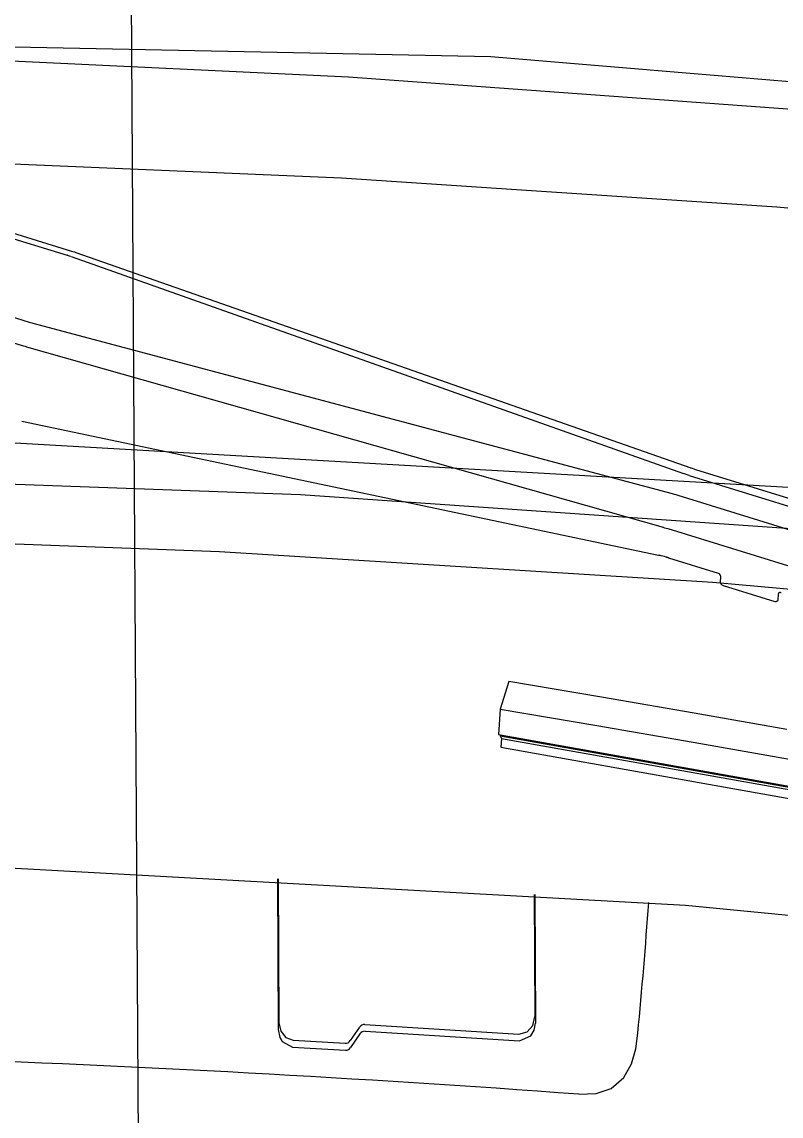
# Model space of a CAD drawing. Header units: millimetres. Extents: x 793 to 3159, y 750 to 2095.
# Drawn here: x 1317.4433 to 1317.5663, y 993.2861 to 993.4635 of the extents above; entities that cross this region are included whole.
import ezdxf

# ---------------------------------------------------------------- set-up
doc = ezdxf.new("R2010")
doc.units = ezdxf.units.MM
for name, pattern in [('XR-CASETA$0$CONTINUA', [0]), ('XR-CASETA$0$HIDDEN', [9.524999999999999, 6.349999999999999, -3.174999999999999]), ('XR-CASETA$1$HIDDEN2', [4.7624999999999975, 3.174999999999999, -1.587499999999999])]:
    doc.linetypes.add(name, pattern=pattern)
doc.layers.add('XR-CASETA$0$A-AUTOS', color=8, linetype='Continuous')
doc.layers.add('XR-CASETA$1$A-PROYECCIONES', color=2, linetype='XR-CASETA$1$HIDDEN2')

# ---------------------------------------------------------------- blocks, each defined once
blk = doc.blocks.new('XR-CASETA$0$A$C75246685')
for p, q in [((-5.398848052571906, 0.2122982015282275), (-5.378398832572088, 0.442370001528019)), ((-5.261142062572048, 0.2430615315281841), (-5.248229462572112, 0.3701192515280525)), ((-5.374241732571932, 0.2585121215281845), (-5.367201632572118, 0.3288765015280717)), ((-5.30586465257204, 0.3275727115281199), (-5.31342203257202, 0.2477993815281536)), ((-5.288983252572165, 0.2129140515282017), (-5.269599092572093, 0.3180498515281158)), ((-5.288775122572019, 0.2131826815281954), (-5.269399512572021, 0.3182709515280919)), ((-5.28835641257217, 0.2133661715281789), (-5.268989042572115, 0.3184101115280953)), ((-5.286927892572179, 0.2132677515282069), (-5.267569372571983, 0.3182644715281242)), ((-5.331770722572059, 0.2450718715281539), (-5.314312532571988, 0.3003371515281117)), ((-5.339676302572001, 0.0877954115283331), (-5.326401152571974, 0.2982058715281539)), ((-5.330792942571974, 0.2440612115281908), (-5.313334752572131, 0.299326401528134)), ((-5.327586152572052, 0.2422102415281699), (-5.310127962571982, 0.2974755115281198)), ((-5.322183932572101, 0.240535361528174), (-5.304725742572031, 0.2958004815281185)), ((-5.328042392572002, 0.1810305815282334), (-5.321061492572084, 0.2740876015281231)), ((-5.395683382571974, 0.1892218815282547), (-5.390043732572052, 0.2611048115281562)), ((-5.289518832572072, 0.2596112815281515), (-5.292243442572158, 0.2446120515281507)), ((-5.287559602572059, 0.2444442015281822), (-5.284718112572022, 0.2600640915281644)), ((-5.379372342572082, 0.1879828715282485), (-5.374241732571932, 0.2585121215281845)), ((-5.312921842572108, 0.2494467915281859), (-5.310284212572128, 0.257795951528152)), ((-5.311715182572128, 0.25863449152817), (-5.311718542572066, 0.258605121528177)), ((-5.311718542572066, 0.258605121528177), (-5.311702972572107, 0.2585488215281373)), ((-5.311712132572096, 0.2586638715281708), (-5.311715182572128, 0.25863449152817)), ((-5.31170877257216, 0.2586933215281704), (-5.311712132572096, 0.2586638715281708)), ((-5.311705722572128, 0.2587226915281633), (-5.31170877257216, 0.2586933215281704)), ((-5.311702362571963, 0.2587521415281628), (-5.311705722572128, 0.2587226915281633)), ((-5.311702972572107, 0.2585488215281373), (-5.311682832572046, 0.2584993015281896)), ((-5.311699012572149, 0.2587815915281624), (-5.311702362571963, 0.2587521415281628)), ((-5.311695652571983, 0.2588109615281553), (-5.311699012572149, 0.2587815915281624)), ((-5.311692292572047, 0.2588404115281548), (-5.311695652571983, 0.2588109615281553)), ((-5.311682832572046, 0.2584993015281896), (-5.311657502572074, 0.2584566515281779)), ((-5.311657502572074, 0.2584566515281779), (-5.311627592572108, 0.2584207915281524)), ((-5.311627592572108, 0.2584207915281524), (-5.311592502572125, 0.2583916515281714)), ((-5.311592502572125, 0.2583916515281714), (-5.311552222572004, 0.2583692215281701)), ((-5.311552222572004, 0.2583692215281701), (-5.311507052571981, 0.2583535015281484)), ((-5.311507052571981, 0.2583535015281484), (-5.311456702571945, 0.2583444215281645)), ((-5.311456702571945, 0.2583444215281645), (-5.311141452572087, 0.2583321415281432)), ((-5.311141452572087, 0.2583321415281432), (-5.310826202572001, 0.2583033815281794)), ((-5.310826202572001, 0.2583033815281794), (-5.310511262572049, 0.2582906415281911)), ((-5.310511262572049, 0.2582906415281911), (-5.31046243257208, 0.2582809515281781)), ((-5.31046243257208, 0.2582809515281781), (-5.310418792572022, 0.2582647015281907)), ((-5.310418792572022, 0.2582647015281907), (-5.310380042572091, 0.2582418115281655)), ((-5.310380042572091, 0.2582418115281655), (-5.310346162572045, 0.2582125115281713)), ((-5.310346162572045, 0.2582125115281713), (-5.310317172572126, 0.2581766515281458)), ((-5.310317172572126, 0.2581766515281458), (-5.310293062571986, 0.258134461528158)), ((-5.310293062571986, 0.258134461528158), (-5.310273222572163, 0.2580858615281443)), ((-5.310284212572128, 0.2577957915281388), (-5.310258272572012, 0.2580310115281748)), ((-5.310273222572163, 0.2580858615281443), (-5.310258272572012, 0.2580310115281748)), ((-5.31745187257195, 0.2406098215281815), (-5.314916472572007, 0.2486357115281805)), ((-5.314916472572007, 0.2486356415281818), (-5.314795622571978, 0.2488642915281787)), ((-5.314669592572158, 0.2489803315281449), (-5.314795622571978, 0.2488642915281787)), ((-5.314537442572031, 0.2490492315281756), (-5.314669592572158, 0.2489803315281449)), ((-5.314401342572069, 0.2490757815281483), (-5.314537442572031, 0.2490492315281756)), ((-5.31407785257204, 0.2490616615281453), (-5.314401342572069, 0.2490757815281483)), ((-5.313761382572124, 0.2490209215281709), (-5.31407785257204, 0.2490616615281453)), ((-5.313437902571991, 0.2490064315281586), (-5.313761382572124, 0.2490209215281709)), ((-5.31330118257199, 0.2490327515281763), (-5.313437902571991, 0.2490064315281586)), ((-5.313169042571985, 0.249101641528199), (-5.31330118257199, 0.2490327515281763)), ((-5.313042392572128, 0.2492179115281772), (-5.313169042571985, 0.249101641528199)), ((-5.313042392572128, 0.2492179115281772), (-5.312921542572098, 0.2494465715281819)), ((-5.31342203257202, 0.2477993815281536), (-5.318859952572097, 0.1678517915282498)), ((-5.331950472571974, 0.2445222515281955), (-5.331859532572138, 0.2447959215281514)), ((-5.331859532572138, 0.2447959215281514), (-5.331770422572049, 0.2450715715282001)), ((-5.367493992571894, 0.1448746515282835), (-5.332024022571999, 0.2443080915281541)), ((-5.366842132572059, 0.144070211528259), (-5.331093232572015, 0.2431581915281811)), ((-5.332044462572072, 0.2442501115282027), (-5.331950472571974, 0.2445222515281955)), ((-5.330998932572015, 0.2434307115281911), (-5.331106962572107, 0.2431181415281856)), ((-5.330894562572098, 0.2437446615281544), (-5.330998932572015, 0.2434307115281911)), ((-5.330792942571974, 0.2440612115281908), (-5.330894562572098, 0.2437446615281544)), ((-5.292243442572158, 0.2446120515281507), (-5.294928992572181, 0.2296106015282078)), ((-5.290358982572001, 0.2288220215282024), (-5.287559602572059, 0.2444442015281822)), ((-5.268916412572139, 0.1154811115282825), (-5.261142062572048, 0.2430615315281841)), ((-5.35609506257208, 0.1378341715282829), (-5.327861112572122, 0.2412931815281638)), ((-5.327872102572086, 0.2412511515281892), (-5.327780242571975, 0.241572501528168)), ((-5.327780242571975, 0.241572501528168), (-5.327684722572144, 0.2418924015281902)), ((-5.327684722572144, 0.2418924015281902), (-5.327586152572052, 0.2422101615281633)), ((-5.352281282572107, 0.1367731515282742), (-5.322410982572023, 0.2397772215281577)), ((-5.322423192572045, 0.2397361815281727), (-5.322345672571942, 0.2400036615281635)), ((-5.322345672571942, 0.2400036615281635), (-5.322266332571985, 0.2402699315281609)), ((-5.322266332571985, 0.2402699315281609), (-5.322183932572101, 0.2405352015281608)), ((-5.317784822571978, 0.2394184915281983), (-5.317815342572088, 0.2392862715281865)), ((-5.31771982257203, 0.2396865115281628), (-5.317784822571978, 0.2394184915281983)), ((-5.317649022572027, 0.2399533915281893), (-5.31771982257203, 0.2396865115281628)), ((-5.317572112572066, 0.2402185815281825), (-5.317649022572027, 0.2399533915281893)), ((-5.317567842571974, 0.2402332315282081), (-5.317572112572066, 0.2402185815281825)), ((-5.317563262571978, 0.2402479615281834), (-5.317567842571974, 0.2402332315282081)), ((-5.317558992572116, 0.2402626115281521), (-5.317563262571978, 0.2402479615281834)), ((-5.317554412572121, 0.2402772515281697), (-5.317558992572116, 0.2402626115281521)), ((-5.317550142572031, 0.2402919815282019), (-5.317554412572121, 0.2402772515281697)), ((-5.317545562572036, 0.2403066315281706), (-5.317550142572031, 0.2402919815282019)), ((-5.317541292571946, 0.2403212815281961), (-5.317545562572036, 0.2403066315281706)), ((-5.31753671257195, 0.2403359215281569), (-5.317541292571946, 0.2403212815281961)), ((-5.317526342572023, 0.2403701815281636), (-5.31753671257195, 0.2403359215281569)), ((-5.317515962571973, 0.2404044415281703), (-5.317526342572023, 0.2403701815281636)), ((-5.317505282572142, 0.2404386215281704), (-5.317515962571973, 0.2404044415281703)), ((-5.317494602572082, 0.2404728715281692), (-5.317505282572142, 0.2404386215281704)), ((-5.317483922572023, 0.2405071315281759), (-5.317494602572082, 0.2404728715281692)), ((-5.317473242571963, 0.240541311528176), (-5.317483922572023, 0.2405071315281759)), ((-5.317462552572009, 0.2405754915281761), (-5.317473242571963, 0.240541311528176)), ((-5.31745187257195, 0.2406097415281749), (-5.317462552572009, 0.2405754915281761)), ((-5.340214632571928, 0.1359460515282933), (-5.317874852572118, 0.2390226815281551)), ((-5.317845252572055, 0.2391540615281826), (-5.317874242571974, 0.2390218415281708)), ((-5.317815342572088, 0.2392862715281865), (-5.317845252572055, 0.2391540615281826)), ((-5.237942292572028, 0.2348327715281755), (-5.240473722572119, 0.2351998215281981)), ((-5.235485322572117, 0.234120331528203), (-5.237942292572028, 0.2348327715281755)), ((-5.233283172572214, 0.2328707915281996), (-5.235485322572117, 0.234120331528203)), ((-5.231522002572205, 0.2308277215281862), (-5.233283172572214, 0.2328707915281996)), ((-5.230697722572244, 0.2283604515281752), (-5.231522002572205, 0.2308277215281862)), ((-5.294928992572181, 0.2296106015282078), (-5.297576082572164, 0.214607161528221)), ((-5.293116552572087, 0.2131977115281813), (-5.290358982572001, 0.2288220215282024)), ((-5.230623572572199, 0.225568161528173), (-5.230697722572244, 0.2283604515281752)), ((-5.263022862572028, 0.2186110715282155), (-5.242195832572065, 0.2186333515282115)), ((-5.263022862572028, 0.2185289815281806), (-5.243272492572144, 0.2185466815281813)), ((-5.241794222572139, 0.2181925215282092), (-5.243272192572134, 0.2185466015281747)), ((-5.241014802572066, 0.2184194215281821), (-5.242195832572065, 0.2186333515282115)), ((-5.240754792572146, 0.2172478515281853), (-5.241794222572139, 0.2181925215282092)), ((-5.240112092572076, 0.2178688115281773), (-5.241014802572066, 0.2184194215281821)), ((-5.240415132572138, 0.2159171315281867), (-5.240754792572146, 0.2172478515281853)), ((-5.239318022572092, 0.2160057915282039), (-5.240112092572076, 0.2178688115281773)), ((-5.297576082572164, 0.2146072415282276), (-5.293116552572087, 0.213197791528188)), ((-5.242137242572084, 0.1909548215282086), (-5.240415132572138, 0.2159171315281867)), ((-5.241038302572063, 0.190996861528248), (-5.239318022572092, 0.2160059415282092)), ((-5.293116552572087, 0.2131977115281813), (-5.288983252572165, 0.2129140515282017)), ((-5.288934422571969, 0.2131935915282099), (-5.288775122572019, 0.2131826815281954)), ((-5.288775122572019, 0.2131826815281954), (-5.28835641257217, 0.2133661715281789)), ((-5.28835641257217, 0.2133661715281789), (-5.286927892572179, 0.2132677515282069)), ((-5.404767852572035, -0.0122029884716142), (-5.398848052571906, 0.2122982015282275)), ((-5.241710302572186, 0.1901178815282094), (-5.23952036257208, 0.188583221528205)), ((-5.24060800257223, 0.1901605215282132), (-5.238399442572131, 0.1886264115282472)), ((-5.399554842572001, 0.1173466515282655), (-5.395683382571974, 0.1892218815282547)), ((-5.382733252571938, 0.117346501528317), (-5.379372342572082, 0.1879828715282485)), ((-5.239631742572214, 0.1793245015282139), (-5.239095552572166, 0.1877555915282016)), ((-5.238513582572182, 0.1792334815282572), (-5.237970062572117, 0.1877987715282359)), ((-5.332049352571971, 0.0877971715283081), (-5.328042392572002, 0.1810305815282334)), ((-5.240076692572188, 0.1781343915282321), (-5.239631742572214, 0.1793245715282126)), ((-5.239459932572231, 0.1775451715282372), (-5.238513282572171, 0.1792334015282506)), ((-5.241099642572066, 0.1773161315282152), (-5.240076692572188, 0.1781343915282321)), ((-5.240101102572112, 0.1771633215282407), (-5.239459932572231, 0.1775451715282372)), ((-5.265797522572142, 0.1769672415282173), (-5.241386512572149, 0.1769274215282337)), ((-5.265792332572004, 0.1770496415282139), (-5.242483312572062, 0.1770169915282338)), ((-5.242483002572158, 0.1770167615282219), (-5.241099642572066, 0.1773161315282152)), ((-5.241386512572149, 0.1769274215282337), (-5.240101102572112, 0.1771633215282407)), ((-5.318859952572097, 0.1678517915282498), (-5.322271512572001, 0.0877934315282971)), ((-5.380782262572096, 0.1028517215283102), (-5.367735692571955, 0.1441528315282596)), ((-5.367735692571955, 0.1441527615282609), (-5.36766214257193, 0.1443811115282472)), ((-5.36766214257193, 0.1443811115282472), (-5.367586152572017, 0.1446083115282875)), ((-5.367586152572017, 0.1446083115282875), (-5.367508332571902, 0.1448341415282641)), ((-5.366986792571992, 0.1436451015282785), (-5.367051182572026, 0.1434451315282956)), ((-5.366920262572079, 0.1438444515282811), (-5.366986792571992, 0.1436451015282785)), ((-5.366852202571977, 0.1440421315282663), (-5.366920262572079, 0.1438444515282811)), ((-5.379952182572083, 0.1026066615283128), (-5.367051182572026, 0.1434452115282454)), ((-5.369177032572111, 0.0963879415283202), (-5.356276032572054, 0.1372261815282911)), ((-5.356276032572054, 0.1372261815282911), (-5.356213782572126, 0.137427901528298)), ((-5.356213782572126, 0.137427901528298), (-5.356153662571955, 0.1376302415282851)), ((-5.356153662571955, 0.1376302415282851), (-5.35609506257208, 0.1378341715282829)), ((-5.352349642571994, 0.136531981528293), (-5.352280982572097, 0.1367731515282742)), ((-5.367035612572066, 0.0900256415283423), (-5.352494902571947, 0.1360537015282546)), ((-5.352494902571947, 0.1360537015282546), (-5.352421052571912, 0.1362921915282698)), ((-5.352421052571912, 0.1362921915282698), (-5.352349642571994, 0.136531981528293))]:
    blk.add_line(p, q)
for centre, radius, start, end in [((-5.323740332572128, -0.5780040684710741), 0.8174556699992566, 84.15400700058971, 85.64200599942248), ((-2.398960972574627, 0.0012480915284243), 2.840533749997416, 175.4705350001123, 177.6350560000653), ((-5.241139312572045, 0.1909363615282302), 0.0009982799999991, 178.1422420000575, 234.4605480005264), ((-5.240035192572236, 0.1909842715282082), 0.0010032099999991, 179.9382629999458, 235.6894450003651), ((-5.239999482572216, 0.1878138015282218), 0.0009064699999992, 355.5917059999763, 57.55911600021345), ((-5.238869422572066, 0.1878572115282111), 0.0009014299999992, 356.360666000051, 58.6302569997316)]:
    blk.add_arc(centre, radius, start, end)

msp = doc.modelspace()

# ---------------------------------------------------------------- linework, layer by layer
at = {"layer": 'XR-CASETA$1$A-PROYECCIONES', "linetype": 'XR-CASETA$0$HIDDEN', "ltscale": 0.5}
msp.add_line((1317.456187024711, 994.2864058349476, -2.173316344459636), (1317.503923675133, 986.1462623082075, -2.173316344459636), dxfattribs=at)

# ---------------------------------------------------------------- block references
at = {"layer": 'XR-CASETA$0$A-AUTOS', "color": 8, "linetype": 'XR-CASETA$0$CONTINUA', "ltscale": 0.5, "rotation": 270.3359986411695}
msp.add_blockref('XR-CASETA$0$A$C75246685', (1317.338627912188, 988.0578340315337, 289.1439441184484), dxfattribs=at)

doc.saveas('drawing.dxf')
